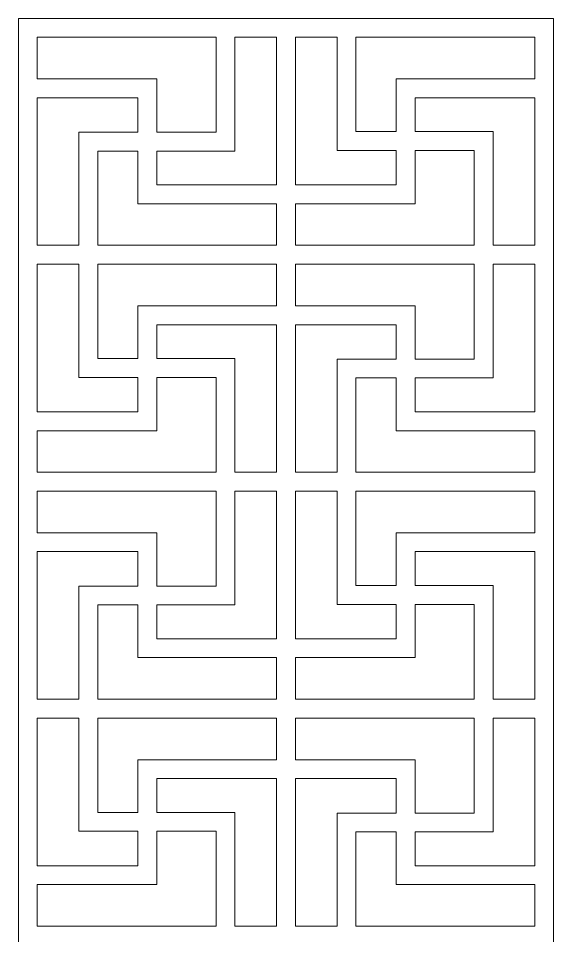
# Model space of a CAD drawing. Header units: centimetres. Extents: x -5.3 to 3.9, y -15.8 to 15.9.
# Drawn here: x -5.35 to 3.89, y 0.05 to 15.88 of the extents above; entities that cross this region are included whole.
import ezdxf

# ---------------------------------------------------------------- set-up
doc = ezdxf.new("R2010")
doc.units = ezdxf.units.CM
doc.header["$MEASUREMENT"] = 0
doc.layers.add('layer 1', color=7, linetype='Continuous')

msp = doc.modelspace()

# ---------------------------------------------------------------- linework, layer by layer
at = {"layer": 'layer 1', "color": 242, "lineweight": 9}
for points, knots in [([(-5.34996, -15.78353), (-5.34996, -5.22773), (-5.34996, 5.32808), (-5.34996, 15.88389), (-5.34996, 15.88389), (-2.27051, 15.88389), (0.80895, 15.88389), (3.88841, 15.88389), (3.88841, 15.88389), (3.88841, 5.32808), (3.88841, -5.22773), (3.88841, -15.78353), (3.88841, -15.78353), (0.80895, -15.78353), (-2.27051, -15.78353), (-5.34996, -15.78353)], [0, 0, 0, 0, 0.2, 0.2, 0.2, 0.2, 0.4, 0.4, 0.4, 0.4, 0.6, 0.6, 0.6, 0.6, 1, 1, 1, 1]), ([(-1.93795, 15.55763), (-1.93795, 15.55763), (-1.93795, 13.91984), (-1.93795, 13.91984), (-1.93795, 13.91984), (-1.93795, 13.91984), (-2.9588, 13.91984), (-2.9588, 13.91984), (-2.9588, 13.91984), (-2.9588, 13.91984), (-2.9588, 14.83985), (-2.9588, 14.83985), (-2.9588, 14.83985), (-2.9588, 14.83985), (-2.9588, 14.83985), (-2.9588, 14.83985), (-2.9588, 14.83985), (-3.62542, 14.83985), (-4.35323, 14.83985), (-5.0237, 14.83985), (-5.0237, 14.83985), (-5.0237, 14.83985), (-5.0237, 15.55763), (-5.0237, 15.55763), (-5.0237, 15.55763), (-5.0237, 15.55763), (-1.93795, 15.55763), (-1.93795, 15.55763)], [0, 0, 0, 0, 0.125, 0.125, 0.125, 0.125, 0.25, 0.25, 0.25, 0.25, 0.375, 0.375, 0.375, 0.375, 0.5, 0.5, 0.5, 0.5, 0.625, 0.625, 0.625, 0.625, 0.75, 0.75, 0.75, 0.75, 1, 1, 1, 1]), ([(-0.89391, 13.01028), (-0.89391, 13.01028), (-0.89391, 15.55763), (-0.89391, 15.55763), (-0.89391, 15.55763), (-0.89391, 15.55763), (-1.61168, 15.55763), (-1.61168, 15.55763), (-1.61168, 15.55763), (-1.61168, 14.92058), (-1.61168, 14.22659), (-1.61168, 13.59358), (-1.61168, 13.59358), (-1.61168, 13.59358), (-2.9588, 13.59358), (-2.9588, 13.59358), (-2.9588, 13.59358), (-2.9588, 13.59358), (-2.9588, 13.01028), (-2.9588, 13.01028), (-2.9588, 13.01028), (-2.9588, 13.01028), (-0.89391, 13.01028), (-0.89391, 13.01028)], [0, 0, 0, 0, 0.14285714, 0.14285714, 0.14285714, 0.14285714, 0.28571429, 0.28571429, 0.28571429, 0.28571429, 0.42857143, 0.42857143, 0.42857143, 0.42857143, 0.57142857, 0.57142857, 0.57142857, 0.57142857, 0.71428571, 0.71428571, 0.71428571, 0.71428571, 1, 1, 1, 1]), ([(-0.56764, 13.01028), (-0.56764, 13.01028), (-0.56764, 15.55763), (-0.56764, 15.55763), (-0.56764, 15.55763), (-0.56764, 15.55763), (0.15013, 15.55763), (0.15013, 15.55763), (0.15013, 15.55763), (0.15013, 14.92405), (0.15013, 14.23354), (0.15013, 13.60403), (0.15013, 13.60403), (0.15013, 13.60403), (1.17099, 13.60403), (1.17099, 13.60403), (1.17099, 13.60403), (1.17099, 13.60403), (1.17099, 13.01028), (1.17099, 13.01028), (1.17099, 13.01028), (1.17099, 13.01028), (-0.56764, 13.01028), (-0.56764, 13.01028)], [0, 0, 0, 0, 0.14285714, 0.14285714, 0.14285714, 0.14285714, 0.28571429, 0.28571429, 0.28571429, 0.28571429, 0.42857143, 0.42857143, 0.42857143, 0.42857143, 0.57142857, 0.57142857, 0.57142857, 0.57142857, 0.71428571, 0.71428571, 0.71428571, 0.71428571, 1, 1, 1, 1]), ([(0.4764, 15.55763), (0.4764, 15.55763), (0.4764, 13.93029), (0.4764, 13.93029), (0.4764, 13.93029), (0.4764, 13.93029), (1.17099, 13.93029), (1.17099, 13.93029), (1.17099, 13.93029), (1.17099, 13.93029), (1.17099, 14.83738), (1.17099, 14.83738), (1.17099, 14.83738), (1.17099, 14.83738), (1.17099, 14.83985), (1.17099, 14.83985), (1.17099, 14.83985), (1.17099, 14.83985), (3.56215, 14.83985), (3.56215, 14.83985), (3.56215, 14.83985), (3.56215, 14.83985), (3.56215, 15.55763), (3.56215, 15.55763), (3.56215, 15.55763), (3.56215, 15.55763), (0.4764, 15.55763), (0.4764, 15.55763)], [0, 0, 0, 0, 0.125, 0.125, 0.125, 0.125, 0.25, 0.25, 0.25, 0.25, 0.375, 0.375, 0.375, 0.375, 0.5, 0.5, 0.5, 0.5, 0.625, 0.625, 0.625, 0.625, 0.75, 0.75, 0.75, 0.75, 1, 1, 1, 1]), ([(-5.0237, 11.96625), (-4.78444, 11.96625), (-4.54518, 11.96625), (-4.30592, 11.96625), (-4.30592, 11.96625), (-4.30592, 12.59982), (-4.30592, 13.29033), (-4.30592, 13.91984), (-4.30592, 13.91984), (-4.30592, 13.91984), (-3.28506, 13.91984), (-3.28506, 13.91984), (-3.28506, 13.91984), (-3.28506, 13.91984), (-3.28506, 14.51359), (-3.28506, 14.51359), (-3.28506, 14.51359), (-3.28506, 14.51359), (-5.0237, 14.51359), (-5.0237, 14.51359), (-5.0237, 14.51359), (-5.0237, 14.51359), (-5.0237, 11.96625), (-5.0237, 11.96625)], [0, 0, 0, 0, 0.14285714, 0.14285714, 0.14285714, 0.14285714, 0.28571429, 0.28571429, 0.28571429, 0.28571429, 0.42857143, 0.42857143, 0.42857143, 0.42857143, 0.57142857, 0.57142857, 0.57142857, 0.57142857, 0.71428571, 0.71428571, 0.71428571, 0.71428571, 1, 1, 1, 1]), ([(2.84437, 11.96625), (3.08363, 11.96625), (3.32289, 11.96625), (3.56215, 11.96625), (3.56215, 11.96625), (3.56215, 11.96625), (3.56215, 14.51359), (3.56215, 14.51359), (3.56215, 14.51359), (3.56215, 14.51359), (1.49725, 14.51359), (1.49725, 14.51359), (1.49725, 14.51359), (1.49725, 14.51359), (1.49725, 13.93029), (1.49725, 13.93029), (1.49725, 13.93029), (1.49725, 13.93029), (2.84437, 13.93029), (2.84437, 13.93029), (2.84437, 13.93029), (2.84437, 13.29728), (2.84437, 12.60329), (2.84437, 11.96625)], [0, 0, 0, 0, 0.14285714, 0.14285714, 0.14285714, 0.14285714, 0.28571429, 0.28571429, 0.28571429, 0.28571429, 0.42857143, 0.42857143, 0.42857143, 0.42857143, 0.57142857, 0.57142857, 0.57142857, 0.57142857, 0.71428571, 0.71428571, 0.71428571, 0.71428571, 1, 1, 1, 1]), ([(-3.97966, 11.96625), (-2.95107, 11.96625), (-1.92249, 11.96625), (-0.89391, 11.96625), (-0.89391, 11.96625), (-0.89391, 11.96625), (-0.89391, 12.68402), (-0.89391, 12.68402), (-0.89391, 12.68402), (-0.89391, 12.68402), (-3.28506, 12.68402), (-3.28506, 12.68402), (-3.28506, 12.68402), (-3.28506, 12.68402), (-3.28506, 12.68649), (-3.28506, 12.68649), (-3.28506, 12.68649), (-3.28506, 12.68649), (-3.28506, 13.59358), (-3.28506, 13.59358), (-3.28506, 13.59358), (-3.28506, 13.59358), (-3.97966, 13.59358), (-3.97966, 13.59358), (-3.97966, 13.59358), (-3.97966, 13.59358), (-3.97966, 11.96625), (-3.97966, 11.96625)], [0, 0, 0, 0, 0.125, 0.125, 0.125, 0.125, 0.25, 0.25, 0.25, 0.25, 0.375, 0.375, 0.375, 0.375, 0.5, 0.5, 0.5, 0.5, 0.625, 0.625, 0.625, 0.625, 0.75, 0.75, 0.75, 0.75, 1, 1, 1, 1]), ([(-0.56764, 11.96625), (0.46094, 11.96625), (1.48952, 11.96625), (2.51811, 11.96625), (2.51811, 11.96625), (2.51811, 11.96625), (2.51811, 13.60403), (2.51811, 13.60403), (2.51811, 13.60403), (2.51811, 13.60403), (1.49725, 13.60403), (1.49725, 13.60403), (1.49725, 13.60403), (1.49725, 13.60403), (1.49725, 12.68402), (1.49725, 12.68402), (1.49725, 12.68402), (1.49725, 12.68402), (1.49725, 12.68402), (1.49725, 12.68402), (1.49725, 12.68402), (0.83063, 12.68402), (0.10282, 12.68402), (-0.56764, 12.68402), (-0.56764, 12.68402), (-0.56764, 12.68402), (-0.56764, 11.96625), (-0.56764, 11.96625)], [0, 0, 0, 0, 0.125, 0.125, 0.125, 0.125, 0.25, 0.25, 0.25, 0.25, 0.375, 0.375, 0.375, 0.375, 0.5, 0.5, 0.5, 0.5, 0.625, 0.625, 0.625, 0.625, 0.75, 0.75, 0.75, 0.75, 1, 1, 1, 1]), ([(-5.0237, 11.63998), (-4.78444, 11.63998), (-4.54518, 11.63998), (-4.30592, 11.63998), (-4.30592, 11.63998), (-4.30592, 11.0064), (-4.30592, 10.3159), (-4.30592, 9.68639), (-4.30592, 9.68639), (-4.30592, 9.68639), (-3.28506, 9.68639), (-3.28506, 9.68639), (-3.28506, 9.68639), (-3.28506, 9.68639), (-3.28506, 9.09264), (-3.28506, 9.09264), (-3.28506, 9.09264), (-3.28506, 9.09264), (-5.0237, 9.09264), (-5.0237, 9.09264), (-5.0237, 9.09264), (-5.0237, 9.09264), (-5.0237, 11.63998), (-5.0237, 11.63998)], [0, 0, 0, 0, 0.14285714, 0.14285714, 0.14285714, 0.14285714, 0.28571429, 0.28571429, 0.28571429, 0.28571429, 0.42857143, 0.42857143, 0.42857143, 0.42857143, 0.57142857, 0.57142857, 0.57142857, 0.57142857, 0.71428571, 0.71428571, 0.71428571, 0.71428571, 1, 1, 1, 1]), ([(-3.97966, 11.63998), (-2.95107, 11.63998), (-1.92249, 11.63998), (-0.89391, 11.63998), (-0.89391, 11.63998), (-0.89391, 11.63998), (-0.89391, 10.92221), (-0.89391, 10.92221), (-0.89391, 10.92221), (-0.89391, 10.92221), (-3.28506, 10.92221), (-3.28506, 10.92221), (-3.28506, 10.92221), (-3.28506, 10.92221), (-3.28506, 10.91974), (-3.28506, 10.91974), (-3.28506, 10.91974), (-3.28506, 10.91974), (-3.28506, 10.01265), (-3.28506, 10.01265), (-3.28506, 10.01265), (-3.28506, 10.01265), (-3.97966, 10.01265), (-3.97966, 10.01265), (-3.97966, 10.01265), (-3.97966, 10.01265), (-3.97966, 11.63998), (-3.97966, 11.63998)], [0, 0, 0, 0, 0.125, 0.125, 0.125, 0.125, 0.25, 0.25, 0.25, 0.25, 0.375, 0.375, 0.375, 0.375, 0.5, 0.5, 0.5, 0.5, 0.625, 0.625, 0.625, 0.625, 0.75, 0.75, 0.75, 0.75, 1, 1, 1, 1]), ([(-0.56764, 11.63998), (0.46094, 11.63998), (1.48952, 11.63998), (2.51811, 11.63998), (2.51811, 11.63998), (2.51811, 11.63998), (2.51811, 10.00219), (2.51811, 10.00219), (2.51811, 10.00219), (2.51811, 10.00219), (1.49725, 10.00219), (1.49725, 10.00219), (1.49725, 10.00219), (1.49725, 10.00219), (1.49725, 10.9222), (1.49725, 10.9222), (1.49725, 10.9222), (1.49725, 10.9222), (1.49725, 10.92221), (1.49725, 10.92221), (1.49725, 10.92221), (0.83063, 10.92221), (0.10282, 10.92221), (-0.56764, 10.92221), (-0.56764, 10.92221), (-0.56764, 10.92221), (-0.56764, 11.63998), (-0.56764, 11.63998)], [0, 0, 0, 0, 0.125, 0.125, 0.125, 0.125, 0.25, 0.25, 0.25, 0.25, 0.375, 0.375, 0.375, 0.375, 0.5, 0.5, 0.5, 0.5, 0.625, 0.625, 0.625, 0.625, 0.75, 0.75, 0.75, 0.75, 1, 1, 1, 1]), ([(2.84437, 11.63998), (3.08363, 11.63998), (3.32289, 11.63998), (3.56215, 11.63998), (3.56215, 11.63998), (3.56215, 11.63998), (3.56215, 9.09264), (3.56215, 9.09264), (3.56215, 9.09264), (3.56215, 9.09264), (1.49725, 9.09264), (1.49725, 9.09264), (1.49725, 9.09264), (1.49725, 9.09264), (1.49725, 9.67593), (1.49725, 9.67593), (1.49725, 9.67593), (1.49725, 9.67593), (2.84437, 9.67593), (2.84437, 9.67593), (2.84437, 9.67593), (2.84437, 10.30894), (2.84437, 11.00293), (2.84437, 11.63998)], [0, 0, 0, 0, 0.14285714, 0.14285714, 0.14285714, 0.14285714, 0.28571429, 0.28571429, 0.28571429, 0.28571429, 0.42857143, 0.42857143, 0.42857143, 0.42857143, 0.57142857, 0.57142857, 0.57142857, 0.57142857, 0.71428571, 0.71428571, 0.71428571, 0.71428571, 1, 1, 1, 1]), ([(-1.61168, 8.0486), (-1.37243, 8.0486), (-1.13317, 8.0486), (-0.89391, 8.0486), (-0.89391, 8.0486), (-0.89391, 8.0486), (-0.89391, 10.59594), (-0.89391, 10.59594), (-0.89391, 10.59594), (-0.89391, 10.59594), (-2.9588, 10.59594), (-2.9588, 10.59594), (-2.9588, 10.59594), (-2.9588, 10.59594), (-2.9588, 10.01265), (-2.9588, 10.01265), (-2.9588, 10.01265), (-2.9588, 10.01265), (-1.61168, 10.01265), (-1.61168, 10.01265), (-1.61168, 10.01265), (-1.61168, 9.37964), (-1.61168, 8.68565), (-1.61168, 8.0486)], [0, 0, 0, 0, 0.14285714, 0.14285714, 0.14285714, 0.14285714, 0.28571429, 0.28571429, 0.28571429, 0.28571429, 0.42857143, 0.42857143, 0.42857143, 0.42857143, 0.57142857, 0.57142857, 0.57142857, 0.57142857, 0.71428571, 0.71428571, 0.71428571, 0.71428571, 1, 1, 1, 1]), ([(-0.56764, 8.0486), (-0.32838, 8.0486), (-0.08913, 8.0486), (0.15013, 8.0486), (0.15013, 8.0486), (0.15013, 8.68218), (0.15013, 9.37269), (0.15013, 10.00219), (0.15013, 10.00219), (0.15013, 10.00219), (1.17099, 10.00219), (1.17099, 10.00219), (1.17099, 10.00219), (1.17099, 10.00219), (1.17099, 10.59594), (1.17099, 10.59594), (1.17099, 10.59594), (1.17099, 10.59594), (-0.56764, 10.59594), (-0.56764, 10.59594), (-0.56764, 10.59594), (-0.56764, 10.59594), (-0.56764, 8.0486), (-0.56764, 8.0486)], [0, 0, 0, 0, 0.14285714, 0.14285714, 0.14285714, 0.14285714, 0.28571429, 0.28571429, 0.28571429, 0.28571429, 0.42857143, 0.42857143, 0.42857143, 0.42857143, 0.57142857, 0.57142857, 0.57142857, 0.57142857, 0.71428571, 0.71428571, 0.71428571, 0.71428571, 1, 1, 1, 1]), ([(-5.0237, 8.0486), (-3.99512, 8.0486), (-2.96653, 8.0486), (-1.93795, 8.0486), (-1.93795, 8.0486), (-1.93795, 8.0486), (-1.93795, 9.68639), (-1.93795, 9.68639), (-1.93795, 9.68639), (-1.93795, 9.68639), (-2.9588, 9.68639), (-2.9588, 9.68639), (-2.9588, 9.68639), (-2.9588, 9.68639), (-2.9588, 8.76638), (-2.9588, 8.76638), (-2.9588, 8.76638), (-2.9588, 8.76638), (-2.9588, 8.76638), (-2.9588, 8.76638), (-2.9588, 8.76638), (-3.62542, 8.76638), (-4.35323, 8.76638), (-5.0237, 8.76638), (-5.0237, 8.76638), (-5.0237, 8.76638), (-5.0237, 8.0486), (-5.0237, 8.0486)], [0, 0, 0, 0, 0.125, 0.125, 0.125, 0.125, 0.25, 0.25, 0.25, 0.25, 0.375, 0.375, 0.375, 0.375, 0.5, 0.5, 0.5, 0.5, 0.625, 0.625, 0.625, 0.625, 0.75, 0.75, 0.75, 0.75, 1, 1, 1, 1]), ([(0.4764, 8.0486), (1.50498, 8.0486), (2.53356, 8.0486), (3.56215, 8.0486), (3.56215, 8.0486), (3.56215, 8.0486), (3.56215, 8.76638), (3.56215, 8.76638), (3.56215, 8.76638), (3.56215, 8.76638), (1.17099, 8.76638), (1.17099, 8.76638), (1.17099, 8.76638), (1.17099, 8.76638), (1.17099, 8.76884), (1.17099, 8.76884), (1.17099, 8.76884), (1.17099, 8.76884), (1.17099, 9.67593), (1.17099, 9.67593), (1.17099, 9.67593), (1.17099, 9.67593), (0.4764, 9.67593), (0.4764, 9.67593), (0.4764, 9.67593), (0.4764, 9.67593), (0.4764, 8.0486), (0.4764, 8.0486)], [0, 0, 0, 0, 0.125, 0.125, 0.125, 0.125, 0.25, 0.25, 0.25, 0.25, 0.375, 0.375, 0.375, 0.375, 0.5, 0.5, 0.5, 0.5, 0.625, 0.625, 0.625, 0.625, 0.75, 0.75, 0.75, 0.75, 1, 1, 1, 1]), ([(-1.93795, 7.72234), (-2.96653, 7.72234), (-3.99512, 7.72234), (-5.0237, 7.72234), (-5.0237, 7.72234), (-5.0237, 7.72234), (-5.0237, 7.00456), (-5.0237, 7.00456), (-5.0237, 7.00456), (-4.35323, 7.00456), (-3.62542, 7.00456), (-2.9588, 7.00456), (-2.9588, 7.00456), (-2.9588, 7.00456), (-2.9588, 7.00456), (-2.9588, 7.00456), (-2.9588, 7.00456), (-2.9588, 7.00456), (-2.9588, 6.08455), (-2.9588, 6.08455), (-2.9588, 6.08455), (-2.9588, 6.08455), (-1.93795, 6.08455), (-1.93795, 6.08455), (-1.93795, 6.08455), (-1.93795, 6.08455), (-1.93795, 7.72234), (-1.93795, 7.72234)], [0, 0, 0, 0, 0.125, 0.125, 0.125, 0.125, 0.25, 0.25, 0.25, 0.25, 0.375, 0.375, 0.375, 0.375, 0.5, 0.5, 0.5, 0.5, 0.625, 0.625, 0.625, 0.625, 0.75, 0.75, 0.75, 0.75, 1, 1, 1, 1]), ([(-0.89391, 7.72234), (-1.13317, 7.72234), (-1.37243, 7.72234), (-1.61168, 7.72234), (-1.61168, 7.72234), (-1.61168, 7.08529), (-1.61168, 6.3913), (-1.61168, 5.75829), (-1.61168, 5.75829), (-1.61168, 5.75829), (-2.9588, 5.75829), (-2.9588, 5.75829), (-2.9588, 5.75829), (-2.9588, 5.75829), (-2.9588, 5.17499), (-2.9588, 5.17499), (-2.9588, 5.17499), (-2.9588, 5.17499), (-0.89391, 5.17499), (-0.89391, 5.17499), (-0.89391, 5.17499), (-0.89391, 5.17499), (-0.89391, 7.72234), (-0.89391, 7.72234)], [0, 0, 0, 0, 0.14285714, 0.14285714, 0.14285714, 0.14285714, 0.28571429, 0.28571429, 0.28571429, 0.28571429, 0.42857143, 0.42857143, 0.42857143, 0.42857143, 0.57142857, 0.57142857, 0.57142857, 0.57142857, 0.71428571, 0.71428571, 0.71428571, 0.71428571, 1, 1, 1, 1]), ([(0.15013, 7.72234), (-0.08913, 7.72234), (-0.32838, 7.72234), (-0.56764, 7.72234), (-0.56764, 7.72234), (-0.56764, 7.72234), (-0.56764, 5.175), (-0.56764, 5.175), (-0.56764, 5.175), (-0.56764, 5.175), (1.17099, 5.175), (1.17099, 5.175), (1.17099, 5.175), (1.17099, 5.175), (1.17099, 5.76874), (1.17099, 5.76874), (1.17099, 5.76874), (1.17099, 5.76874), (0.15013, 5.76874), (0.15013, 5.76874), (0.15013, 5.76874), (0.15013, 6.39825), (0.15013, 7.08876), (0.15013, 7.72234)], [0, 0, 0, 0, 0.14285714, 0.14285714, 0.14285714, 0.14285714, 0.28571429, 0.28571429, 0.28571429, 0.28571429, 0.42857143, 0.42857143, 0.42857143, 0.42857143, 0.57142857, 0.57142857, 0.57142857, 0.57142857, 0.71428571, 0.71428571, 0.71428571, 0.71428571, 1, 1, 1, 1]), ([(3.56215, 7.72234), (2.53356, 7.72234), (1.50498, 7.72234), (0.4764, 7.72234), (0.4764, 7.72234), (0.4764, 7.72234), (0.4764, 6.09501), (0.4764, 6.09501), (0.4764, 6.09501), (0.4764, 6.09501), (1.17099, 6.09501), (1.17099, 6.09501), (1.17099, 6.09501), (1.17099, 6.09501), (1.17099, 7.0021), (1.17099, 7.0021), (1.17099, 7.0021), (1.17099, 7.0021), (1.17099, 7.00456), (1.17099, 7.00456), (1.17099, 7.00456), (1.17099, 7.00456), (3.56215, 7.00456), (3.56215, 7.00456), (3.56215, 7.00456), (3.56215, 7.00456), (3.56215, 7.72234), (3.56215, 7.72234)], [0, 0, 0, 0, 0.125, 0.125, 0.125, 0.125, 0.25, 0.25, 0.25, 0.25, 0.375, 0.375, 0.375, 0.375, 0.5, 0.5, 0.5, 0.5, 0.625, 0.625, 0.625, 0.625, 0.75, 0.75, 0.75, 0.75, 1, 1, 1, 1]), ([(-5.0237, 4.13096), (-4.78444, 4.13096), (-4.54518, 4.13096), (-4.30592, 4.13096), (-4.30592, 4.13096), (-4.30592, 4.76454), (-4.30592, 5.45504), (-4.30592, 6.08455), (-4.30592, 6.08455), (-4.30592, 6.08455), (-3.28506, 6.08455), (-3.28506, 6.08455), (-3.28506, 6.08455), (-3.28506, 6.08455), (-3.28506, 6.6783), (-3.28506, 6.6783), (-3.28506, 6.6783), (-3.28506, 6.6783), (-5.0237, 6.6783), (-5.0237, 6.6783), (-5.0237, 6.6783), (-5.0237, 6.6783), (-5.0237, 4.13096), (-5.0237, 4.13096)], [0, 0, 0, 0, 0.14285714, 0.14285714, 0.14285714, 0.14285714, 0.28571429, 0.28571429, 0.28571429, 0.28571429, 0.42857143, 0.42857143, 0.42857143, 0.42857143, 0.57142857, 0.57142857, 0.57142857, 0.57142857, 0.71428571, 0.71428571, 0.71428571, 0.71428571, 1, 1, 1, 1]), ([(2.84437, 4.13096), (3.08363, 4.13096), (3.32289, 4.13096), (3.56215, 4.13096), (3.56215, 4.13096), (3.56215, 4.13096), (3.56215, 6.6783), (3.56215, 6.6783), (3.56215, 6.6783), (3.56215, 6.6783), (1.49725, 6.6783), (1.49725, 6.6783), (1.49725, 6.6783), (1.49725, 6.6783), (1.49725, 6.09501), (1.49725, 6.09501), (1.49725, 6.09501), (1.49725, 6.09501), (2.84437, 6.09501), (2.84437, 6.09501), (2.84437, 6.09501), (2.84437, 5.462), (2.84437, 4.768), (2.84437, 4.13096)], [0, 0, 0, 0, 0.14285714, 0.14285714, 0.14285714, 0.14285714, 0.28571429, 0.28571429, 0.28571429, 0.28571429, 0.42857143, 0.42857143, 0.42857143, 0.42857143, 0.57142857, 0.57142857, 0.57142857, 0.57142857, 0.71428571, 0.71428571, 0.71428571, 0.71428571, 1, 1, 1, 1]), ([(-3.97966, 4.13096), (-2.95107, 4.13096), (-1.92249, 4.13096), (-0.89391, 4.13096), (-0.89391, 4.13096), (-0.89391, 4.13096), (-0.89391, 4.84873), (-0.89391, 4.84873), (-0.89391, 4.84873), (-0.89391, 4.84873), (-3.28506, 4.84873), (-3.28506, 4.84873), (-3.28506, 4.84873), (-3.28506, 4.84873), (-3.28506, 4.8512), (-3.28506, 4.8512), (-3.28506, 4.8512), (-3.28506, 4.8512), (-3.28506, 5.75829), (-3.28506, 5.75829), (-3.28506, 5.75829), (-3.28506, 5.75829), (-3.97966, 5.75829), (-3.97966, 5.75829), (-3.97966, 5.75829), (-3.97966, 5.75829), (-3.97966, 4.13096), (-3.97966, 4.13096)], [0, 0, 0, 0, 0.125, 0.125, 0.125, 0.125, 0.25, 0.25, 0.25, 0.25, 0.375, 0.375, 0.375, 0.375, 0.5, 0.5, 0.5, 0.5, 0.625, 0.625, 0.625, 0.625, 0.75, 0.75, 0.75, 0.75, 1, 1, 1, 1]), ([(-0.56764, 4.13096), (0.46094, 4.13096), (1.48952, 4.13096), (2.51811, 4.13096), (2.51811, 4.13096), (2.51811, 4.13096), (2.51811, 5.76874), (2.51811, 5.76874), (2.51811, 5.76874), (2.51811, 5.76874), (1.49725, 5.76874), (1.49725, 5.76874), (1.49725, 5.76874), (1.49725, 5.76874), (1.49725, 4.84873), (1.49725, 4.84873), (1.49725, 4.84873), (1.49725, 4.84873), (1.49725, 4.84873), (1.49725, 4.84873), (1.49725, 4.84873), (0.83063, 4.84873), (0.10282, 4.84873), (-0.56764, 4.84873), (-0.56764, 4.84873), (-0.56764, 4.84873), (-0.56764, 4.13096), (-0.56764, 4.13096)], [0, 0, 0, 0, 0.125, 0.125, 0.125, 0.125, 0.25, 0.25, 0.25, 0.25, 0.375, 0.375, 0.375, 0.375, 0.5, 0.5, 0.5, 0.5, 0.625, 0.625, 0.625, 0.625, 0.75, 0.75, 0.75, 0.75, 1, 1, 1, 1]), ([(-5.0237, 3.80469), (-4.78444, 3.80469), (-4.54518, 3.80469), (-4.30592, 3.80469), (-4.30592, 3.80469), (-4.30592, 3.17111), (-4.30592, 2.48061), (-4.30592, 1.8511), (-4.30592, 1.8511), (-4.30592, 1.8511), (-3.28506, 1.8511), (-3.28506, 1.8511), (-3.28506, 1.8511), (-3.28506, 1.8511), (-3.28506, 1.25735), (-3.28506, 1.25735), (-3.28506, 1.25735), (-3.28506, 1.25735), (-5.0237, 1.25735), (-5.0237, 1.25735), (-5.0237, 1.25735), (-5.0237, 1.25735), (-5.0237, 3.80469), (-5.0237, 3.80469)], [0, 0, 0, 0, 0.14285714, 0.14285714, 0.14285714, 0.14285714, 0.28571429, 0.28571429, 0.28571429, 0.28571429, 0.42857143, 0.42857143, 0.42857143, 0.42857143, 0.57142857, 0.57142857, 0.57142857, 0.57142857, 0.71428571, 0.71428571, 0.71428571, 0.71428571, 1, 1, 1, 1]), ([(-3.97966, 3.80469), (-2.95107, 3.80469), (-1.92249, 3.80469), (-0.89391, 3.80469), (-0.89391, 3.80469), (-0.89391, 3.80469), (-0.89391, 3.08692), (-0.89391, 3.08692), (-0.89391, 3.08692), (-0.89391, 3.08692), (-3.28506, 3.08692), (-3.28506, 3.08692), (-3.28506, 3.08692), (-3.28506, 3.08692), (-3.28506, 3.08445), (-3.28506, 3.08445), (-3.28506, 3.08445), (-3.28506, 3.08445), (-3.28506, 2.17736), (-3.28506, 2.17736), (-3.28506, 2.17736), (-3.28506, 2.17736), (-3.97966, 2.17736), (-3.97966, 2.17736), (-3.97966, 2.17736), (-3.97966, 2.17736), (-3.97966, 3.80469), (-3.97966, 3.80469)], [0, 0, 0, 0, 0.125, 0.125, 0.125, 0.125, 0.25, 0.25, 0.25, 0.25, 0.375, 0.375, 0.375, 0.375, 0.5, 0.5, 0.5, 0.5, 0.625, 0.625, 0.625, 0.625, 0.75, 0.75, 0.75, 0.75, 1, 1, 1, 1]), ([(-0.56764, 3.80469), (0.46094, 3.80469), (1.48952, 3.80469), (2.51811, 3.80469), (2.51811, 3.80469), (2.51811, 3.80469), (2.51811, 2.16691), (2.51811, 2.16691), (2.51811, 2.16691), (2.51811, 2.16691), (1.49725, 2.16691), (1.49725, 2.16691), (1.49725, 2.16691), (1.49725, 2.16691), (1.49725, 3.08692), (1.49725, 3.08692), (1.49725, 3.08692), (1.49725, 3.08692), (1.49725, 3.08692), (1.49725, 3.08692), (1.49725, 3.08692), (0.83063, 3.08692), (0.10282, 3.08692), (-0.56764, 3.08692), (-0.56764, 3.08692), (-0.56764, 3.08692), (-0.56764, 3.80469), (-0.56764, 3.80469)], [0, 0, 0, 0, 0.125, 0.125, 0.125, 0.125, 0.25, 0.25, 0.25, 0.25, 0.375, 0.375, 0.375, 0.375, 0.5, 0.5, 0.5, 0.5, 0.625, 0.625, 0.625, 0.625, 0.75, 0.75, 0.75, 0.75, 1, 1, 1, 1]), ([(2.84437, 3.80469), (3.08363, 3.80469), (3.32289, 3.80469), (3.56215, 3.80469), (3.56215, 3.80469), (3.56215, 3.80469), (3.56215, 1.25735), (3.56215, 1.25735), (3.56215, 1.25735), (3.56215, 1.25735), (1.49725, 1.25735), (1.49725, 1.25735), (1.49725, 1.25735), (1.49725, 1.25735), (1.49725, 1.84064), (1.49725, 1.84064), (1.49725, 1.84064), (1.49725, 1.84064), (2.84437, 1.84064), (2.84437, 1.84064), (2.84437, 1.84064), (2.84437, 2.47365), (2.84437, 3.16765), (2.84437, 3.80469)], [0, 0, 0, 0, 0.14285714, 0.14285714, 0.14285714, 0.14285714, 0.28571429, 0.28571429, 0.28571429, 0.28571429, 0.42857143, 0.42857143, 0.42857143, 0.42857143, 0.57142857, 0.57142857, 0.57142857, 0.57142857, 0.71428571, 0.71428571, 0.71428571, 0.71428571, 1, 1, 1, 1]), ([(-1.61168, 0.21331), (-1.37243, 0.21331), (-1.13317, 0.21331), (-0.89391, 0.21331), (-0.89391, 0.21331), (-0.89391, 0.21331), (-0.89391, 2.76065), (-0.89391, 2.76065), (-0.89391, 2.76065), (-0.89391, 2.76065), (-2.9588, 2.76065), (-2.9588, 2.76065), (-2.9588, 2.76065), (-2.9588, 2.76065), (-2.9588, 2.17736), (-2.9588, 2.17736), (-2.9588, 2.17736), (-2.9588, 2.17736), (-1.61168, 2.17736), (-1.61168, 2.17736), (-1.61168, 2.17736), (-1.61168, 1.54435), (-1.61168, 0.85036), (-1.61168, 0.21331)], [0, 0, 0, 0, 0.14285714, 0.14285714, 0.14285714, 0.14285714, 0.28571429, 0.28571429, 0.28571429, 0.28571429, 0.42857143, 0.42857143, 0.42857143, 0.42857143, 0.57142857, 0.57142857, 0.57142857, 0.57142857, 0.71428571, 0.71428571, 0.71428571, 0.71428571, 1, 1, 1, 1]), ([(-0.56764, 0.21331), (-0.32838, 0.21331), (-0.08913, 0.21331), (0.15013, 0.21331), (0.15013, 0.21331), (0.15013, 0.84689), (0.15013, 1.5374), (0.15013, 2.16691), (0.15013, 2.16691), (0.15013, 2.16691), (1.17099, 2.16691), (1.17099, 2.16691), (1.17099, 2.16691), (1.17099, 2.16691), (1.17099, 2.76065), (1.17099, 2.76065), (1.17099, 2.76065), (1.17099, 2.76065), (-0.56764, 2.76065), (-0.56764, 2.76065), (-0.56764, 2.76065), (-0.56764, 2.76065), (-0.56764, 0.21331), (-0.56764, 0.21331)], [0, 0, 0, 0, 0.14285714, 0.14285714, 0.14285714, 0.14285714, 0.28571429, 0.28571429, 0.28571429, 0.28571429, 0.42857143, 0.42857143, 0.42857143, 0.42857143, 0.57142857, 0.57142857, 0.57142857, 0.57142857, 0.71428571, 0.71428571, 0.71428571, 0.71428571, 1, 1, 1, 1]), ([(-5.0237, 0.21331), (-3.99512, 0.21331), (-2.96653, 0.21331), (-1.93795, 0.21331), (-1.93795, 0.21331), (-1.93795, 0.21331), (-1.93795, 1.8511), (-1.93795, 1.8511), (-1.93795, 1.8511), (-1.93795, 1.8511), (-2.9588, 1.8511), (-2.9588, 1.8511), (-2.9588, 1.8511), (-2.9588, 1.8511), (-2.9588, 0.93109), (-2.9588, 0.93109), (-2.9588, 0.93109), (-2.9588, 0.93109), (-2.9588, 0.93109), (-2.9588, 0.93109), (-2.9588, 0.93109), (-3.62542, 0.93109), (-4.35323, 0.93109), (-5.0237, 0.93109), (-5.0237, 0.93109), (-5.0237, 0.93109), (-5.0237, 0.21331), (-5.0237, 0.21331)], [0, 0, 0, 0, 0.125, 0.125, 0.125, 0.125, 0.25, 0.25, 0.25, 0.25, 0.375, 0.375, 0.375, 0.375, 0.5, 0.5, 0.5, 0.5, 0.625, 0.625, 0.625, 0.625, 0.75, 0.75, 0.75, 0.75, 1, 1, 1, 1]), ([(0.4764, 0.21331), (1.50498, 0.21331), (2.53356, 0.21331), (3.56215, 0.21331), (3.56215, 0.21331), (3.56215, 0.21331), (3.56215, 0.93109), (3.56215, 0.93109), (3.56215, 0.93109), (3.56215, 0.93109), (1.17099, 0.93109), (1.17099, 0.93109), (1.17099, 0.93109), (1.17099, 0.93109), (1.17099, 0.93355), (1.17099, 0.93355), (1.17099, 0.93355), (1.17099, 0.93355), (1.17099, 1.84064), (1.17099, 1.84064), (1.17099, 1.84064), (1.17099, 1.84064), (0.4764, 1.84064), (0.4764, 1.84064), (0.4764, 1.84064), (0.4764, 1.84064), (0.4764, 0.21331), (0.4764, 0.21331)], [0, 0, 0, 0, 0.125, 0.125, 0.125, 0.125, 0.25, 0.25, 0.25, 0.25, 0.375, 0.375, 0.375, 0.375, 0.5, 0.5, 0.5, 0.5, 0.625, 0.625, 0.625, 0.625, 0.75, 0.75, 0.75, 0.75, 1, 1, 1, 1])]:
    msp.add_open_spline(points, degree=3, knots=knots, dxfattribs=at)

doc.saveas('drawing.dxf')
